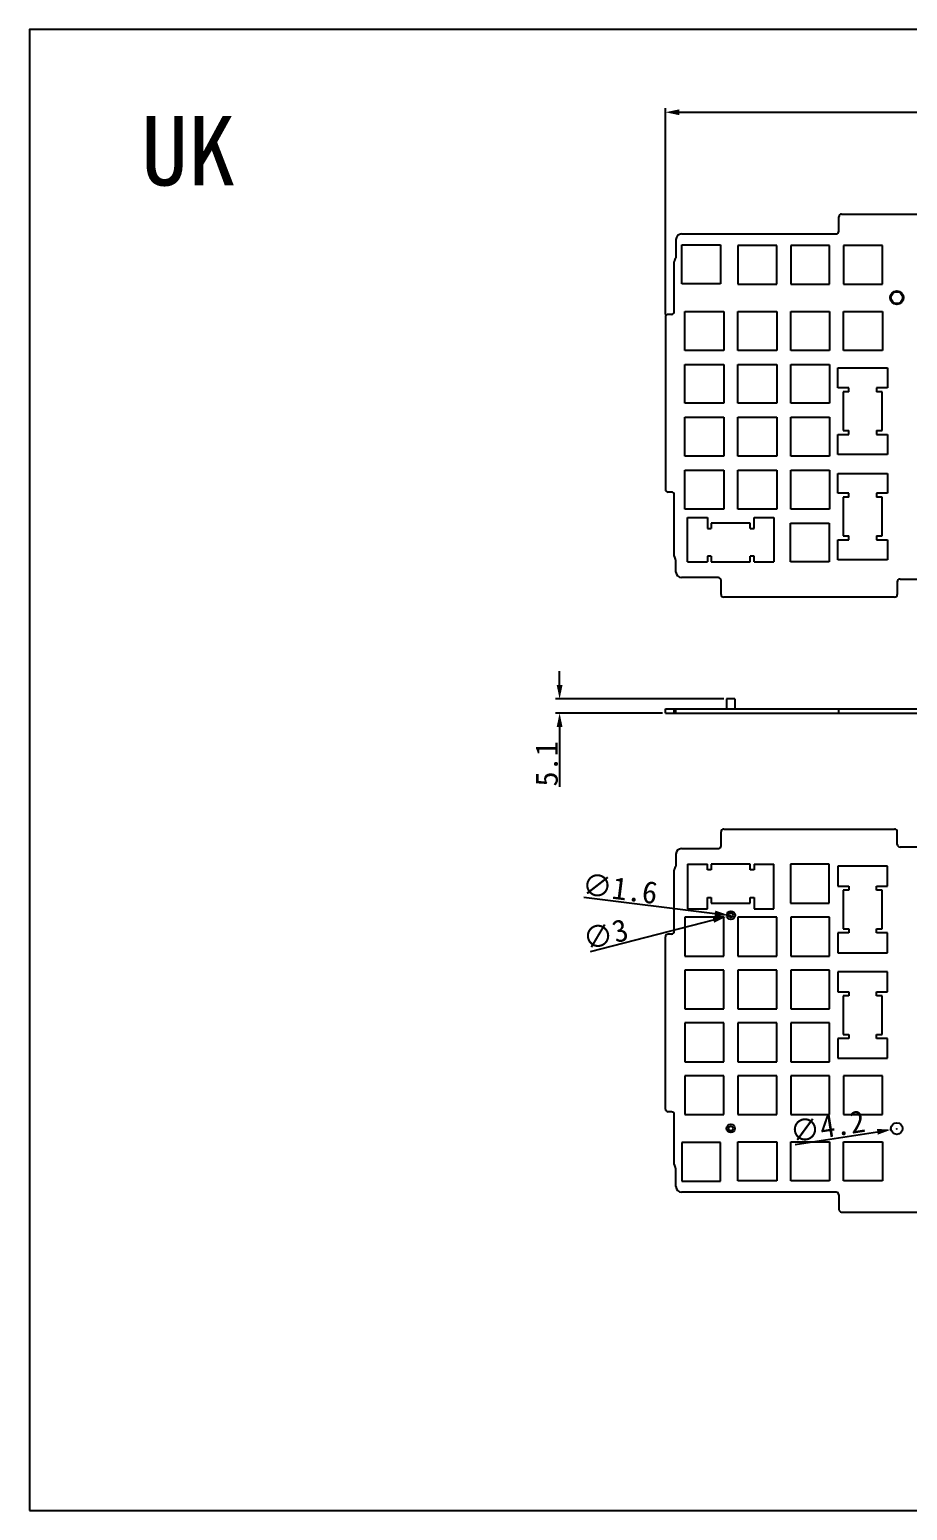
# Model space of a CAD drawing. Header units: millimetres. Extents: x 207 to 1794, y 114 to 650.
# Drawn here: x 1039 to 1356, y 117 to 650 of the extents above; entities that cross this region are included whole.
import ezdxf

# ---------------------------------------------------------------- set-up
doc = ezdxf.new("R2010")
doc.units = ezdxf.units.MM
doc.header["$LTSCALE"] = 32.67
doc.header["$PDMODE"] = 3
doc.header["$PDSIZE"] = 8
doc.layers.get('0').update_dxf_attribs({"linetype": 'CONTINUOUS'})
doc.layers.get('Defpoints').update_dxf_attribs({"linetype": 'CONTINUOUS'})
doc.styles.get("Standard").update_dxf_attribs({"font": ''})
doc.styles.get('STANDARD').set_extended_font_data('SimSun')
doc.dimstyles.get("Standard").update_dxf_attribs({"dimtxt": 3.5, "dimasz": 3.5, "dimexe": 1.5, "dimexo": 1, "dimtad": 1, "dimdsep": 46, "dimtxsty": 'STANDARD', "dimblk": '_FILLED', "dimcen": 0.09, "dimclrd": 3, "dimclre": 3, "dimclrt": 3, "dimazin": 2, "dimtp": 0.01, "dimtm": 0.01, "dimtfac": 1, "dimtofl": 0, "dimtmove": 0, "dimatfit": 3, "dimldrblk": '_FILLED', "dimfxl": 1, "dimtolj": 1, "dimarcsym": 0})

# ---------------------------------------------------------------- blocks, each defined once
blk = doc.blocks.new('_FILLED')
at = {"color": 0, "linetype": 'ByBlock'}
blk.add_solid([(0, 0), (-1, 0.21), (-1, -0.21)], dxfattribs=at)
blk = doc.blocks.new('*D9')
at = {"color": 3, "lineweight": -2}
for p, q in [((1268.51, 547.52), (1268.51, 621.83)), ((1273.51, 620.33), (1663.83, 620.33)), ((1668.83, 547.52), (1668.83, 621.83))]:
    blk.add_line(p, q, dxfattribs=at)
at = {"layer": 'Defpoints', "color": 0}
for p in [(1668.83, 620.33), (1268.51, 546.52), (1668.83, 546.52)]:
    blk.add_point(p, dxfattribs=at)
at = {"color": 3, "lineweight": -2, "xscale": 5, "yscale": 5, "zscale": 5, "rotation": 180}
blk.add_blockref('_FILLED', (1268.51, 620.33), dxfattribs=at)
at = {"color": 3, "lineweight": -2, "xscale": 5, "yscale": 5, "zscale": 5}
blk.add_blockref('_FILLED', (1668.83, 620.33), dxfattribs=at)
at = {"color": 3, "insert": (1468.67, 625.26), "char_height": 8, "attachment_point": 5}
blk.add_mtext('\\A1;400.32%%P0.15', dxfattribs=at)
blk = doc.blocks.new('*D12')
at = {"color": 3, "lineweight": -2}
for p, q in [((1239.07, 337.58), (1286.33, 331.7)), ((1292, 330.99), (1292.18, 330.99)), ((1292.09, 330.9), (1292.09, 331.08))]:
    blk.add_line(p, q, dxfattribs=at)
at = {"layer": 'Defpoints', "color": 0}
for p in [(1291.3, 331.09), (1292.88, 330.89)]:
    blk.add_point(p, dxfattribs=at)
at = {"color": 3, "lineweight": -2, "xscale": 5, "yscale": 5, "zscale": 5, "rotation": 352.9080236592859}
blk.add_blockref('_FILLED', (1291.3, 331.09), dxfattribs=at)
at = {"color": 3, "insert": (1252.08, 340.63), "char_height": 8, "attachment_point": 5, "rotation": 352.908}
blk.add_mtext('\\A1;∅1.6', dxfattribs=at)
blk = doc.blocks.new('*D13')
at = {"color": 3, "lineweight": -2}
for p, q in [((1292, 330.99), (1292.18, 330.99)), ((1292.09, 330.9), (1292.09, 331.08)), ((1241.54, 317.95), (1285.8, 329.37))]:
    blk.add_line(p, q, dxfattribs=at)
at = {"layer": 'Defpoints', "color": 0}
for p in [(1293.54, 331.36), (1290.64, 330.61)]:
    blk.add_point(p, dxfattribs=at)
at = {"color": 3, "lineweight": -2, "xscale": 5, "yscale": 5, "zscale": 5, "rotation": 14.4609040207513}
blk.add_blockref('_FILLED', (1290.64, 330.61), dxfattribs=at)
at = {"color": 3, "insert": (1246.92, 324.12), "char_height": 8, "attachment_point": 5, "rotation": 14.4609}
blk.add_mtext('\\A1;∅3', dxfattribs=at)
blk = doc.blocks.new('*D14')
at = {"color": 3, "lineweight": -2}
for p, q in [((1315.26, 248.48), (1344.84, 253.05)), ((1351.77, 254.14), (1351.95, 254.14)), ((1351.86, 254.05), (1351.86, 254.23))]:
    blk.add_line(p, q, dxfattribs=at)
at = {"layer": 'Defpoints', "color": 0}
for p in [(1349.78, 253.82), (1353.93, 254.46)]:
    blk.add_point(p, dxfattribs=at)
at = {"color": 3, "lineweight": -2, "xscale": 5, "yscale": 5, "zscale": 5, "rotation": 8.784642421018455}
blk.add_blockref('_FILLED', (1349.78, 253.82), dxfattribs=at)
at = {"color": 3, "insert": (1326.87, 254.96), "char_height": 8, "attachment_point": 5, "rotation": 8.7846}
blk.add_mtext('\\A1;∅4.2', dxfattribs=at)
blk = doc.blocks.new('*D16')
at = {"color": 3, "lineweight": -2}
for p, q in [((1230.39, 413.98), (1230.39, 418.98)), ((1289.57, 408.98), (1228.89, 408.98)), ((1267.51, 403.88), (1228.89, 403.88)), ((1230.39, 398.88), (1230.39, 377.3))]:
    blk.add_line(p, q, dxfattribs=at)
at = {"layer": 'Defpoints', "color": 0}
for p in [(1290.57, 408.98), (1230.39, 403.88), (1268.51, 403.88)]:
    blk.add_point(p, dxfattribs=at)
at = {"color": 3, "lineweight": -2, "xscale": 5, "yscale": 5, "zscale": 5}
for p, rotation in [((1230.39, 408.98), 270), ((1230.39, 403.88), 90)]:
    blk.add_blockref('_FILLED', p, dxfattribs=dict(at, rotation=rotation))
at = {"color": 3, "insert": (1225.77, 385.59), "char_height": 8, "attachment_point": 5, "rotation": 90}
blk.add_mtext('\\A1;5.1', dxfattribs=at)

msp = doc.modelspace()

# ---------------------------------------------------------------- linework, layer by layer
at = {"color": 7, "linetype": 'Continuous'}
for p, q in [((1330.983, 577.476), (1330.983, 582.646)), ((1331.983, 583.646), (1393.983, 583.646)), ((1274.301, 576.476), (1329.983, 576.476)), ((1272.301, 574.476), (1272.301, 567.905)), ((1274.391, 558.545), (1274.391, 572.545)), ((1274.391, 572.545), (1288.391, 572.545)), ((1288.391, 572.545), (1288.391, 558.545)), ((1294.591, 572.343), (1294.591, 558.343)), ((1308.591, 572.343), (1294.591, 572.343)), ((1308.591, 558.343), (1308.591, 572.343)), ((1313.641, 572.343), (1313.641, 558.343)), ((1327.641, 572.343), (1313.641, 572.343)), ((1327.641, 558.343), (1327.641, 572.343)), ((1332.691, 572.343), (1332.691, 558.343)), ((1346.691, 572.343), (1332.691, 572.343)), ((1346.691, 558.343), (1346.691, 572.343)), ((1271.701, 548.516), (1271.701, 566.496)), ((1288.391, 558.545), (1274.391, 558.545)), ((1294.591, 558.343), (1308.591, 558.343)), ((1313.641, 558.343), (1327.641, 558.343)), ((1332.691, 558.343), (1346.691, 558.343)), ((1268.511, 546.516), (1268.511, 484.516)), ((1270.701, 547.516), (1269.511, 547.516)), ((1275.541, 534.545), (1275.541, 548.545)), ((1275.541, 548.545), (1289.541, 548.545)), ((1289.541, 548.545), (1289.541, 534.545)), ((1294.591, 534.545), (1294.591, 548.545)), ((1294.591, 548.545), (1308.591, 548.545)), ((1308.591, 548.545), (1308.591, 534.545)), ((1313.641, 534.545), (1313.641, 548.545)), ((1313.641, 548.545), (1327.641, 548.545)), ((1327.641, 548.545), (1327.641, 534.545)), ((1332.691, 534.545), (1332.691, 548.545)), ((1332.691, 548.545), (1346.691, 548.545)), ((1346.691, 548.545), (1346.691, 534.545)), ((1289.541, 534.545), (1275.541, 534.545)), ((1308.591, 534.545), (1294.591, 534.545)), ((1327.641, 534.545), (1313.641, 534.545)), ((1346.691, 534.545), (1332.691, 534.545)), ((1275.541, 515.495), (1275.541, 529.495)), ((1275.541, 529.495), (1289.541, 529.495)), ((1289.541, 529.495), (1289.541, 515.495)), ((1294.591, 515.495), (1294.591, 529.495)), ((1294.591, 529.495), (1308.591, 529.495)), ((1308.591, 529.495), (1308.591, 515.495)), ((1313.641, 515.495), (1313.641, 529.495)), ((1313.641, 529.495), (1327.641, 529.495)), ((1327.641, 529.495), (1327.641, 515.495)), ((1330.556, 521.096), (1330.556, 528.239)), ((1330.556, 528.239), (1348.556, 528.239)), ((1348.556, 528.239), (1348.556, 521.096)), ((1334.556, 521.096), (1330.556, 521.096)), ((1332.541, 519.652), (1332.541, 505.682)), ((1334.556, 519.652), (1332.541, 519.652)), ((1334.556, 519.652), (1334.556, 521.096)), ((1344.556, 521.096), (1344.556, 519.652)), ((1348.556, 521.096), (1344.556, 521.096)), ((1346.541, 519.652), (1344.556, 519.652)), ((1346.541, 505.682), (1346.541, 519.652)), ((1289.541, 515.495), (1275.541, 515.495)), ((1308.591, 515.495), (1294.591, 515.495)), ((1327.641, 515.495), (1313.641, 515.495)), ((1275.541, 496.445), (1275.541, 510.445)), ((1275.541, 510.445), (1289.541, 510.445)), ((1289.541, 510.445), (1289.541, 496.445)), ((1294.591, 496.445), (1294.591, 510.445)), ((1294.591, 510.445), (1308.591, 510.445)), ((1308.591, 510.445), (1308.591, 496.445)), ((1313.641, 496.445), (1313.641, 510.445)), ((1313.641, 510.445), (1327.641, 510.445)), ((1327.641, 510.445), (1327.641, 496.445)), ((1330.556, 497.067), (1330.556, 504.267)), ((1330.556, 504.267), (1334.556, 504.267)), ((1332.541, 505.682), (1334.556, 505.682)), ((1334.556, 504.267), (1334.556, 505.682)), ((1344.556, 505.682), (1344.556, 504.267)), ((1344.556, 505.682), (1346.541, 505.682)), ((1344.556, 504.267), (1348.556, 504.267)), ((1348.556, 504.267), (1348.556, 497.067)), ((1289.541, 496.445), (1275.541, 496.445)), ((1308.591, 496.445), (1294.591, 496.445)), ((1327.641, 496.445), (1313.641, 496.445)), ((1348.556, 497.067), (1330.556, 497.067)), ((1275.541, 477.395), (1275.541, 491.395)), ((1275.541, 491.395), (1289.541, 491.395)), ((1289.541, 491.395), (1289.541, 477.395)), ((1294.591, 477.395), (1294.591, 491.395)), ((1294.591, 491.395), (1308.591, 491.395)), ((1308.591, 491.395), (1308.591, 477.395)), ((1313.641, 477.395), (1313.641, 491.395)), ((1313.641, 491.395), (1327.641, 491.395)), ((1327.641, 491.395), (1327.641, 477.395)), ((1330.556, 483.096), (1330.556, 490.239)), ((1330.556, 490.239), (1348.556, 490.239)), ((1348.556, 490.239), (1348.556, 483.096)), ((1270.701, 483.516), (1269.511, 483.516)), ((1271.701, 460.423), (1271.701, 482.516)), ((1334.556, 483.096), (1330.556, 483.096)), ((1332.541, 481.652), (1332.541, 467.682)), ((1334.556, 481.652), (1332.541, 481.652)), ((1334.556, 481.652), (1334.556, 483.096)), ((1344.556, 483.096), (1344.556, 481.652)), ((1348.556, 483.096), (1344.556, 483.096)), ((1346.541, 481.652), (1344.556, 481.652)), ((1346.541, 467.682), (1346.541, 481.652)), ((1289.541, 477.395), (1275.541, 477.395)), ((1308.591, 477.395), (1294.591, 477.395)), ((1327.641, 477.395), (1313.641, 477.395)), ((1276.42, 458.345), (1276.42, 474.36)), ((1276.42, 474.36), (1283.62, 474.36)), ((1283.62, 474.36), (1283.62, 470.36)), ((1283.62, 470.36), (1285.035, 470.36)), ((1285.035, 472.345), (1285.035, 470.36)), ((1299.005, 472.345), (1285.035, 472.345)), ((1299.005, 470.36), (1299.005, 472.345)), ((1299.005, 470.36), (1300.449, 470.36)), ((1300.449, 470.36), (1300.449, 474.36)), ((1300.449, 474.36), (1307.592, 474.36)), ((1307.592, 474.36), (1307.592, 458.345)), ((1313.541, 458.345), (1313.541, 472.345)), ((1313.541, 472.345), (1327.541, 472.345)), ((1327.541, 472.345), (1327.541, 458.345)), ((1330.556, 459.067), (1330.556, 466.267)), ((1330.556, 466.267), (1334.556, 466.267)), ((1332.541, 467.682), (1334.556, 467.682)), ((1334.556, 466.267), (1334.556, 467.682)), ((1344.556, 467.682), (1344.556, 466.267)), ((1344.556, 467.682), (1346.541, 467.682)), ((1344.556, 466.267), (1348.556, 466.267)), ((1348.556, 466.267), (1348.556, 459.067)), ((1272.301, 454.695), (1272.301, 458.99)), ((1283.62, 460.36), (1283.62, 458.345)), ((1285.035, 460.36), (1283.62, 460.36)), ((1285.035, 460.36), (1285.035, 458.345)), ((1299.005, 458.345), (1299.005, 460.36)), ((1300.449, 460.36), (1299.005, 460.36)), ((1300.449, 458.345), (1300.449, 460.36)), ((1348.556, 459.067), (1330.556, 459.067)), ((1276.42, 458.345), (1283.62, 458.345)), ((1285.035, 458.345), (1299.005, 458.345)), ((1300.449, 458.345), (1307.592, 458.345)), ((1327.541, 458.345), (1313.541, 458.345)), ((1287.53, 452.695), (1274.301, 452.695)), ((1288.53, 446.65), (1288.53, 451.695)), ((1352.011, 451.175), (1352.011, 446.65)), ((1353.011, 452.175), (1403.477, 452.175)), ((1351.011, 445.65), (1289.53, 445.65)), ((1290.566, 408.983), (1290.566, 405.383)), ((1293.566, 408.983), (1290.566, 408.983)), ((1293.566, 408.983), (1293.566, 405.383)), ((1268.511, 403.883), (1268.511, 405.383)), ((1268.511, 405.383), (1668.831, 405.383)), ((1268.511, 403.883), (1668.831, 403.883)), ((1271.701, 403.883), (1271.701, 405.383)), ((1272.301, 403.883), (1272.301, 405.383)), ((1330.983, 403.883), (1330.983, 405.383)), ((1288.53, 356.078), (1288.53, 361.123)), ((1289.53, 362.123), (1351.011, 362.123)), ((1352.011, 356.598), (1352.011, 361.123)), ((1272.301, 353.078), (1272.301, 348.778)), ((1274.301, 355.078), (1287.53, 355.078)), ((1403.477, 355.598), (1353.011, 355.598)), ((1271.701, 325.256), (1271.701, 347.369)), ((1276.42, 349.428), (1276.42, 333.413)), ((1276.42, 349.428), (1283.62, 349.428)), ((1283.62, 347.413), (1283.62, 349.428)), ((1285.035, 347.413), (1283.62, 347.413)), ((1285.035, 349.428), (1285.035, 347.413)), ((1299.005, 349.428), (1285.035, 349.428)), ((1299.005, 347.413), (1299.005, 349.428)), ((1300.449, 347.413), (1299.005, 347.413)), ((1300.449, 349.428), (1300.449, 347.413)), ((1300.449, 349.428), (1307.592, 349.428)), ((1307.592, 333.413), (1307.592, 349.428)), ((1313.541, 349.428), (1313.541, 335.428)), ((1327.541, 349.428), (1313.541, 349.428)), ((1327.541, 335.428), (1327.541, 349.428)), ((1330.556, 348.705), (1330.556, 341.505)), ((1348.556, 348.705), (1330.556, 348.705)), ((1348.556, 341.505), (1348.556, 348.705)), ((1330.556, 341.505), (1334.556, 341.505)), ((1334.556, 341.505), (1334.556, 340.09)), ((1344.556, 340.09), (1344.556, 341.505)), ((1344.556, 341.505), (1348.556, 341.505)), ((1283.62, 333.413), (1283.62, 337.413)), ((1283.62, 337.413), (1285.035, 337.413)), ((1285.035, 337.413), (1285.035, 335.428)), ((1299.005, 335.428), (1299.005, 337.413)), ((1299.005, 337.413), (1300.449, 337.413)), ((1300.449, 337.413), (1300.449, 333.413)), ((1332.541, 340.09), (1332.541, 326.12)), ((1334.556, 340.09), (1332.541, 340.09)), ((1346.541, 340.09), (1344.556, 340.09)), ((1346.541, 326.12), (1346.541, 340.09)), ((1276.42, 333.413), (1283.62, 333.413)), ((1285.035, 335.428), (1299.005, 335.428)), ((1300.449, 333.413), (1307.592, 333.413)), ((1313.541, 335.428), (1327.541, 335.428)), ((1275.541, 330.378), (1275.541, 316.378)), ((1289.541, 330.378), (1275.541, 330.378)), ((1289.541, 316.378), (1289.541, 330.378)), ((1294.591, 330.378), (1294.591, 316.378)), ((1308.591, 330.378), (1294.591, 330.378)), ((1308.591, 316.378), (1308.591, 330.378)), ((1313.641, 330.378), (1313.641, 316.378)), ((1327.641, 330.378), (1313.641, 330.378)), ((1327.641, 316.378), (1327.641, 330.378)), ((1332.541, 326.12), (1334.556, 326.12)), ((1334.556, 326.12), (1334.556, 324.677)), ((1344.556, 324.677), (1344.556, 326.12)), ((1344.556, 326.12), (1346.541, 326.12)), ((1268.511, 261.256), (1268.511, 323.256)), ((1270.701, 324.256), (1269.511, 324.256)), ((1330.556, 324.677), (1330.556, 317.534)), ((1334.556, 324.677), (1330.556, 324.677)), ((1348.556, 324.677), (1344.556, 324.677)), ((1348.556, 317.534), (1348.556, 324.677)), ((1275.541, 316.378), (1289.541, 316.378)), ((1294.591, 316.378), (1308.591, 316.378)), ((1313.641, 316.378), (1327.641, 316.378)), ((1330.556, 317.534), (1348.556, 317.534)), ((1275.541, 311.328), (1275.541, 297.328)), ((1289.541, 311.328), (1275.541, 311.328)), ((1289.541, 297.328), (1289.541, 311.328)), ((1294.591, 311.328), (1294.591, 297.328)), ((1308.591, 311.328), (1294.591, 311.328)), ((1308.591, 297.328), (1308.591, 311.328)), ((1313.641, 311.328), (1313.641, 297.328)), ((1327.641, 311.328), (1313.641, 311.328)), ((1327.641, 297.328), (1327.641, 311.328)), ((1330.556, 310.705), (1330.556, 303.505)), ((1348.556, 310.705), (1330.556, 310.705)), ((1348.556, 303.505), (1348.556, 310.705)), ((1330.556, 303.505), (1334.556, 303.505)), ((1332.541, 302.09), (1332.541, 288.12)), ((1334.556, 302.09), (1332.541, 302.09)), ((1334.556, 303.505), (1334.556, 302.09)), ((1344.556, 302.09), (1344.556, 303.505)), ((1344.556, 303.505), (1348.556, 303.505)), ((1346.541, 302.09), (1344.556, 302.09)), ((1346.541, 288.12), (1346.541, 302.09)), ((1275.541, 297.328), (1289.541, 297.328)), ((1294.591, 297.328), (1308.591, 297.328)), ((1313.641, 297.328), (1327.641, 297.328)), ((1275.541, 292.278), (1275.541, 278.278)), ((1289.541, 292.278), (1275.541, 292.278)), ((1289.541, 278.278), (1289.541, 292.278)), ((1294.591, 292.278), (1294.591, 278.278)), ((1308.591, 292.278), (1294.591, 292.278)), ((1308.591, 278.278), (1308.591, 292.278)), ((1313.641, 292.278), (1313.641, 278.278)), ((1327.641, 292.278), (1313.641, 292.278)), ((1327.641, 278.278), (1327.641, 292.278)), ((1332.541, 288.12), (1334.556, 288.12)), ((1334.556, 288.12), (1334.556, 286.677)), ((1344.556, 286.677), (1344.556, 288.12)), ((1344.556, 288.12), (1346.541, 288.12)), ((1330.556, 286.677), (1330.556, 279.534)), ((1334.556, 286.677), (1330.556, 286.677)), ((1348.556, 286.677), (1344.556, 286.677)), ((1348.556, 279.534), (1348.556, 286.677)), ((1275.541, 278.278), (1289.541, 278.278)), ((1294.591, 278.278), (1308.591, 278.278)), ((1313.641, 278.278), (1327.641, 278.278)), ((1330.556, 279.534), (1348.556, 279.534)), ((1275.541, 273.228), (1275.541, 259.228)), ((1289.541, 273.228), (1275.541, 273.228)), ((1289.541, 259.228), (1289.541, 273.228)), ((1294.591, 273.228), (1294.591, 259.228)), ((1308.591, 273.228), (1294.591, 273.228)), ((1308.591, 259.228), (1308.591, 273.228)), ((1313.641, 273.228), (1313.641, 259.228)), ((1327.641, 273.228), (1313.641, 273.228)), ((1327.641, 259.228), (1327.641, 273.228)), ((1332.691, 273.228), (1332.691, 259.228)), ((1346.691, 273.228), (1332.691, 273.228)), ((1346.691, 259.228), (1346.691, 273.228)), ((1270.701, 260.256), (1269.511, 260.256)), ((1271.701, 241.297), (1271.701, 259.256)), ((1275.541, 259.228), (1289.541, 259.228)), ((1294.591, 259.228), (1308.591, 259.228)), ((1313.641, 259.228), (1327.641, 259.228)), ((1332.691, 259.228), (1346.691, 259.228)), ((1274.391, 249.228), (1274.391, 235.228)), ((1288.391, 249.228), (1274.391, 249.228)), ((1288.391, 235.228), (1288.391, 249.228)), ((1294.591, 235.43), (1294.591, 249.43)), ((1294.591, 249.43), (1308.591, 249.43)), ((1308.591, 249.43), (1308.591, 235.43)), ((1313.641, 235.43), (1313.641, 249.43)), ((1313.641, 249.43), (1327.641, 249.43)), ((1327.641, 249.43), (1327.641, 235.43)), ((1332.691, 235.43), (1332.691, 249.43)), ((1332.691, 249.43), (1346.691, 249.43)), ((1346.691, 249.43), (1346.691, 235.43)), ((1272.301, 233.296), (1272.301, 239.864)), ((1274.391, 235.228), (1288.391, 235.228)), ((1308.591, 235.43), (1294.591, 235.43)), ((1327.641, 235.43), (1313.641, 235.43)), ((1346.691, 235.43), (1332.691, 235.43)), ((1329.983, 231.296), (1274.301, 231.296)), ((1330.983, 230.296), (1330.983, 225.127)), ((1331.983, 224.127), (1393.983, 224.127))]:
    msp.add_line(p, q, dxfattribs=at)
msp.add_lwpolyline([(1039.48, 116.668), (1793.907, 116.668), (1793.907, 650.102), (1039.48, 650.102)], close=True)
for centre, radius in [((1351.856, 553.545), 2.45), ((1351.856, 553.545), 2.1), ((1292.091, 331.078), 1.5), ((1292.091, 331.078), 0.8), ((1351.856, 254.228), 2.1), ((1292.066, 254.252), 1.5), ((1292.066, 254.252), 0.8)]:
    msp.add_circle(centre, radius, dxfattribs=at)
for centre, radius, start, end in [((1331.983, 582.646), 1, 90, 180), ((1274.301, 574.476), 2, 90, 180), ((1329.983, 577.476), 1, 270, 0), ((1273.701, 566.476), 2, 134.427, 180), ((1269.511, 546.516), 1, 90, 180), ((1270.701, 548.516), 1, 270, 0), ((1269.511, 484.516), 1, 180, 270), ((1270.701, 482.516), 1, 0, 90), ((1273.701, 460.423), 2, 180, 225.66212), ((1274.301, 454.695), 2, 180, 270), ((1287.53, 451.695), 1, 0, 90), ((1353.011, 451.175), 1, 90, 180), ((1289.53, 446.65), 1, 180, 270), ((1351.011, 446.65), 1, 270, 0), ((1289.53, 361.123), 1, 90, 180), ((1351.011, 361.123), 1, 0, 90), ((1274.301, 353.078), 2, 90, 180), ((1287.53, 356.078), 1, 270, 0), ((1353.011, 356.598), 1, 180, 270), ((1273.701, 347.35), 2, 134.427, 180), ((1269.511, 323.256), 1, 90, 180), ((1270.701, 325.256), 1, 270, 0), ((1269.511, 261.256), 1, 180, 270), ((1270.701, 259.256), 1, 0, 90), ((1273.701, 241.297), 2, 180, 225.66212), ((1274.301, 233.296), 2, 180, 270), ((1329.983, 230.296), 1, 0, 90), ((1331.983, 225.127), 1, 180, 270)]:
    msp.add_arc(centre, radius, start, end, dxfattribs=at)

# ---------------------------------------------------------------- texts
at = {"insert": (1079.555, 618.972), "char_height": 25, "width": 13.66849, "attachment_point": 1}
msp.add_mtext('UK', dxfattribs=at)

# ---------------------------------------------------------------- dimensions: what is measured, and where the dimension line sits
dim = msp.add_linear_dim(base=(1668.831, 620.326), p1=(1268.511, 546.516), p2=(1668.831, 546.516), text='<>%%P0.15', dimstyle='STANDARD', override={"dimtxt": 8, "dimasz": 5, "dimtfillclr": 256})
dim.commit()
dim.dimension.update_dxf_attribs({"geometry": '*D9', "text_midpoint": (1468.671, 620.326), "dimtype": 160})
dim = msp.add_linear_dim(base=(1230.39, 403.883), p1=(1290.566, 408.983), p2=(1268.511, 403.883), angle=90, dimstyle='STANDARD', override={"dimtxt": 8, "dimasz": 5, "dimtfillclr": 256})
dim.commit()
dim.dimension.update_dxf_attribs({"geometry": '*D16', "text_midpoint": (1225.765, 385.593)})
for p1, p2, picture, middle in [((1292.884, 330.89), (1291.297, 331.087), '*D12', (1251.511, 336.037)), ((1293.543, 331.363), (1290.638, 330.614), '*D13', (1248.076, 319.637))]:
    dim = msp.add_diameter_dim_2p(p1=p1, p2=p2, dimstyle='STANDARD', override={"dimtxt": 8, "dimasz": 5, "dimtfillclr": 256})
    dim.commit()
    dim.dimension.update_dxf_attribs({"geometry": picture, "text_midpoint": middle, "dimtype": 163})
dim = msp.add_diameter_dim_2p(p1=(1353.931, 254.459), p2=(1349.78, 253.818), dimstyle='STANDARD', override={"dimtxt": 8, "dimasz": 5, "dimtfillclr": 256})
dim.commit()
dim.dimension.update_dxf_attribs({"geometry": '*D14', "text_midpoint": (1326.87, 254.957)})

doc.saveas('drawing.dxf')
